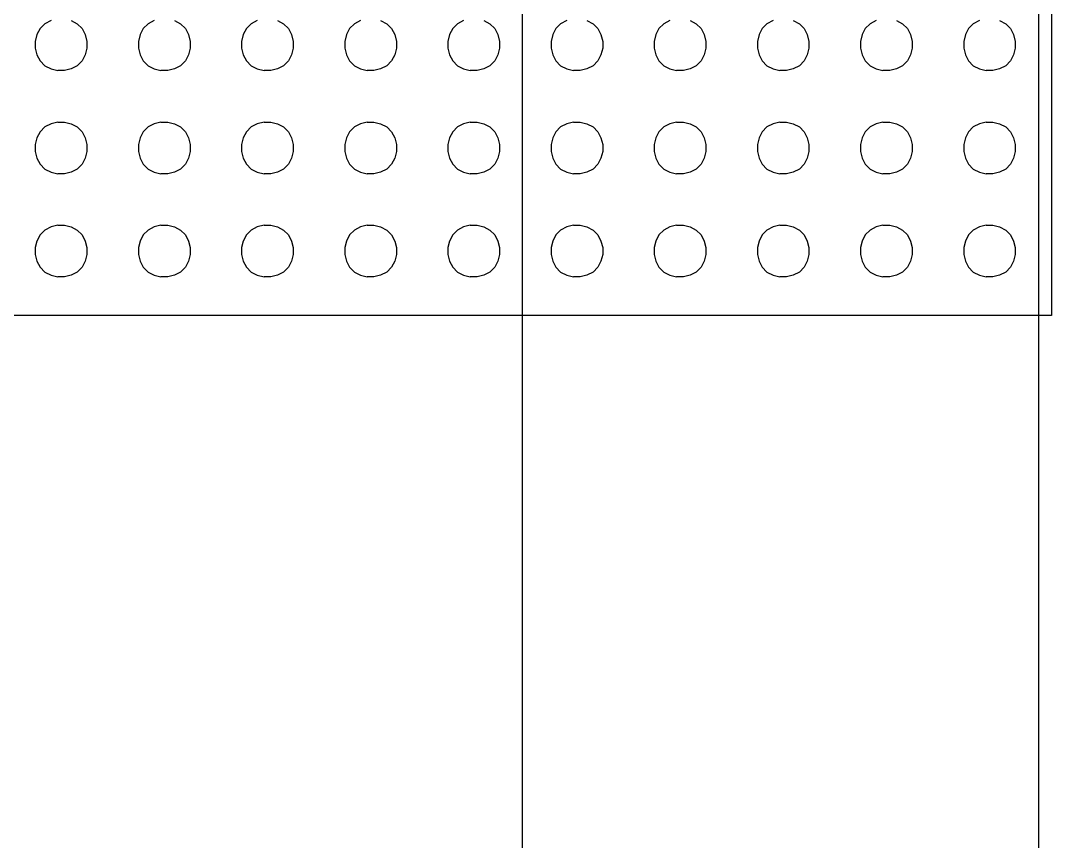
# Model space of a CAD drawing. Header units: inches. Extents: x -1316 to 22433, y -200 to 8737.
# Drawn here: x 154.227 to 157.222, y 851.605 to 853.989 of the extents above; entities that cross this region are included whole.
import ezdxf

# ---------------------------------------------------------------- set-up
doc = ezdxf.new("R2010")
doc.units = ezdxf.units.IN
doc.header["$LTSCALE"] = 10
doc.header["$MEASUREMENT"] = 0
doc.layers.get('0').update_dxf_attribs({"linetype": 'CONTINUOUS'})
for name, color, linetype in [('HATCH', 5, 'CONTINUOUS'), ('S-HDWR', 104, 'CONTINUOUS'), ('S-ROOF', 2, 'CONTINUOUS'), ('S-WALL', 6, 'CONTINUOUS'), ('WALL', 7, 'CONTINUOUS')]:
    doc.layers.add(name, color=color, linetype=linetype)

# ---------------------------------------------------------------- blocks, each defined once
blk = doc.blocks.new('*X345')
at = {"color": 0}
for p, q in [((313.8908, 25.4233), (313.9086, 25.4322)), ((313.9086, 25.4322), (313.928, 25.437)), ((313.9479, 25.437), (313.928, 25.437)), ((313.9672, 25.4322), (313.9479, 25.437)), ((313.985, 25.4233), (313.9672, 25.4322)), ((314.1906, 25.4233), (314.2084, 25.4322)), ((314.2084, 25.4322), (314.2277, 25.437)), ((314.2476, 25.437), (314.2277, 25.437)), ((314.267, 25.4322), (314.2476, 25.437)), ((314.2848, 25.4233), (314.267, 25.4322)), ((314.4903, 25.4233), (314.5081, 25.4322)), ((314.5081, 25.4322), (314.5275, 25.437)), ((314.5474, 25.437), (314.5275, 25.437)), ((314.5667, 25.4322), (314.5474, 25.437)), ((314.5845, 25.4233), (314.5667, 25.4322)), ((314.79, 25.4233), (314.8079, 25.4322)), ((314.8079, 25.4322), (314.8272, 25.437)), ((314.8471, 25.437), (314.8272, 25.437)), ((314.8664, 25.4322), (314.8471, 25.437)), ((314.8843, 25.4233), (314.8664, 25.4322)), ((315.0898, 25.4233), (315.1076, 25.4322)), ((315.1076, 25.4322), (315.1269, 25.437)), ((315.1469, 25.437), (315.1269, 25.437)), ((315.1662, 25.4322), (315.1469, 25.437)), ((315.184, 25.4233), (315.1662, 25.4322)), ((315.3895, 25.4233), (315.4073, 25.4322)), ((315.4073, 25.4322), (315.4267, 25.437)), ((315.4466, 25.437), (315.4267, 25.437)), ((315.4659, 25.4322), (315.4466, 25.437)), ((315.4837, 25.4233), (315.4659, 25.4322)), ((315.6893, 25.4233), (315.7071, 25.4322)), ((315.7071, 25.4322), (315.7264, 25.437)), ((315.7463, 25.437), (315.7264, 25.437)), ((315.7657, 25.4322), (315.7463, 25.437)), ((315.7835, 25.4233), (315.7657, 25.4322)), ((315.989, 25.4233), (316.0068, 25.4322)), ((316.0068, 25.4322), (316.0261, 25.437)), ((316.0461, 25.437), (316.0261, 25.437)), ((316.0654, 25.4322), (316.0461, 25.437)), ((316.0832, 25.4233), (316.0654, 25.4322)), ((316.2887, 25.4233), (316.3066, 25.4322)), ((316.3066, 25.4322), (316.3259, 25.437)), ((316.3458, 25.437), (316.3259, 25.437)), ((316.3651, 25.4322), (316.3458, 25.437)), ((316.383, 25.4233), (316.3651, 25.4322)), ((316.5885, 25.4233), (316.6063, 25.4322)), ((316.6063, 25.4322), (316.6256, 25.437)), ((316.6455, 25.437), (316.6256, 25.437)), ((316.6649, 25.4322), (316.6455, 25.437)), ((316.6827, 25.4233), (316.6649, 25.4322)), ((313.8678, 25.3914), (313.8767, 25.4092)), ((313.8767, 25.4092), (313.8908, 25.4233)), ((313.9991, 25.4092), (313.985, 25.4233)), ((314.008, 25.3914), (313.9991, 25.4092)), ((314.1676, 25.3914), (314.1765, 25.4092)), ((314.1765, 25.4092), (314.1906, 25.4233)), ((314.2989, 25.4092), (314.2848, 25.4233)), ((314.3078, 25.3914), (314.2989, 25.4092)), ((314.4673, 25.3914), (314.4762, 25.4092)), ((314.4762, 25.4092), (314.4903, 25.4233)), ((314.5986, 25.4092), (314.5845, 25.4233)), ((314.6075, 25.3914), (314.5986, 25.4092)), ((314.767, 25.3914), (314.776, 25.4092)), ((314.776, 25.4092), (314.79, 25.4233)), ((314.8983, 25.4092), (314.8843, 25.4233)), ((314.9073, 25.3914), (314.8983, 25.4092)), ((315.0668, 25.3914), (315.0757, 25.4092)), ((315.0757, 25.4092), (315.0898, 25.4233)), ((315.1981, 25.4092), (315.184, 25.4233)), ((315.207, 25.3914), (315.1981, 25.4092)), ((315.3665, 25.3914), (315.3754, 25.4092)), ((315.3754, 25.4092), (315.3895, 25.4233)), ((315.4978, 25.4092), (315.4837, 25.4233)), ((315.5067, 25.3914), (315.4978, 25.4092)), ((315.6663, 25.3914), (315.6752, 25.4092)), ((315.6752, 25.4092), (315.6893, 25.4233)), ((315.7976, 25.4092), (315.7835, 25.4233)), ((315.8065, 25.3914), (315.7976, 25.4092)), ((315.966, 25.3914), (315.9749, 25.4092)), ((315.9749, 25.4092), (315.989, 25.4233)), ((316.0973, 25.4092), (316.0832, 25.4233)), ((316.1062, 25.3914), (316.0973, 25.4092)), ((316.2657, 25.3914), (316.2747, 25.4092)), ((316.2747, 25.4092), (316.2887, 25.4233)), ((316.397, 25.4092), (316.383, 25.4233)), ((316.4059, 25.3914), (316.397, 25.4092)), ((316.5655, 25.3914), (316.5744, 25.4092)), ((316.5744, 25.4092), (316.5885, 25.4233)), ((316.6968, 25.4092), (316.6827, 25.4233)), ((316.7057, 25.3914), (316.6968, 25.4092)), ((313.863, 25.3721), (313.8678, 25.3914)), ((313.863, 25.3521), (313.863, 25.3721)), ((314.0129, 25.3721), (314.008, 25.3914)), ((314.0129, 25.3521), (314.0129, 25.3721)), ((314.1627, 25.3721), (314.1676, 25.3914)), ((314.1627, 25.3521), (314.1627, 25.3721)), ((314.3126, 25.3721), (314.3078, 25.3914)), ((314.3126, 25.3521), (314.3126, 25.3721)), ((314.4625, 25.3721), (314.4673, 25.3914)), ((314.4625, 25.3521), (314.4625, 25.3721)), ((314.6123, 25.3721), (314.6075, 25.3914)), ((314.6123, 25.3521), (314.6123, 25.3721)), ((314.7622, 25.3721), (314.767, 25.3914)), ((314.7622, 25.3521), (314.7622, 25.3721)), ((314.9121, 25.3721), (314.9073, 25.3914)), ((314.9121, 25.3521), (314.9121, 25.3721)), ((315.062, 25.3721), (315.0668, 25.3914)), ((315.062, 25.3521), (315.062, 25.3721)), ((315.2118, 25.3721), (315.207, 25.3914)), ((315.2118, 25.3521), (315.2118, 25.3721)), ((315.3617, 25.3721), (315.3665, 25.3914)), ((315.3617, 25.3521), (315.3617, 25.3721)), ((315.5116, 25.3721), (315.5067, 25.3914)), ((315.5116, 25.3521), (315.5116, 25.3721)), ((315.6614, 25.3721), (315.6663, 25.3914)), ((315.6614, 25.3521), (315.6614, 25.3721)), ((315.8113, 25.3721), (315.8065, 25.3914)), ((315.8113, 25.3521), (315.8113, 25.3721)), ((315.9612, 25.3721), (315.966, 25.3914)), ((315.9612, 25.3521), (315.9612, 25.3721)), ((316.111, 25.3721), (316.1062, 25.3914)), ((316.111, 25.3521), (316.111, 25.3721)), ((316.2609, 25.3721), (316.2657, 25.3914)), ((316.2609, 25.3521), (316.2609, 25.3721)), ((316.4108, 25.3721), (316.4059, 25.3914)), ((316.4108, 25.3521), (316.4108, 25.3721)), ((316.5606, 25.3721), (316.5655, 25.3914)), ((316.5606, 25.3521), (316.5606, 25.3721)), ((316.7105, 25.3721), (316.7057, 25.3914)), ((316.7105, 25.3521), (316.7105, 25.3721)), ((313.8678, 25.3328), (313.863, 25.3521)), ((314.008, 25.3328), (314.0129, 25.3521)), ((314.1676, 25.3328), (314.1627, 25.3521)), ((314.3078, 25.3328), (314.3126, 25.3521)), ((314.4673, 25.3328), (314.4625, 25.3521)), ((314.6075, 25.3328), (314.6123, 25.3521)), ((314.767, 25.3328), (314.7622, 25.3521)), ((314.9073, 25.3328), (314.9121, 25.3521)), ((315.0668, 25.3328), (315.062, 25.3521)), ((315.207, 25.3328), (315.2118, 25.3521)), ((315.3665, 25.3328), (315.3617, 25.3521)), ((315.5067, 25.3328), (315.5116, 25.3521)), ((315.6663, 25.3328), (315.6614, 25.3521)), ((315.8065, 25.3328), (315.8113, 25.3521)), ((315.966, 25.3328), (315.9612, 25.3521)), ((316.1062, 25.3328), (316.111, 25.3521)), ((316.2657, 25.3328), (316.2609, 25.3521)), ((316.4059, 25.3328), (316.4108, 25.3521)), ((316.5655, 25.3328), (316.5606, 25.3521)), ((316.7057, 25.3328), (316.7105, 25.3521)), ((313.8767, 25.315), (313.8678, 25.3328)), ((313.8908, 25.3009), (313.8767, 25.315)), ((313.985, 25.3009), (313.9991, 25.315)), ((313.9991, 25.315), (314.008, 25.3328)), ((314.1765, 25.315), (314.1676, 25.3328)), ((314.1906, 25.3009), (314.1765, 25.315)), ((314.2848, 25.3009), (314.2989, 25.315)), ((314.2989, 25.315), (314.3078, 25.3328)), ((314.4762, 25.315), (314.4673, 25.3328)), ((314.4903, 25.3009), (314.4762, 25.315)), ((314.5845, 25.3009), (314.5986, 25.315)), ((314.5986, 25.315), (314.6075, 25.3328)), ((314.776, 25.315), (314.767, 25.3328)), ((314.79, 25.3009), (314.776, 25.315)), ((314.8843, 25.3009), (314.8983, 25.315)), ((314.8983, 25.315), (314.9073, 25.3328)), ((315.0757, 25.315), (315.0668, 25.3328)), ((315.0898, 25.3009), (315.0757, 25.315)), ((315.184, 25.3009), (315.1981, 25.315)), ((315.1981, 25.315), (315.207, 25.3328)), ((315.3754, 25.315), (315.3665, 25.3328)), ((315.3895, 25.3009), (315.3754, 25.315)), ((315.4837, 25.3009), (315.4978, 25.315)), ((315.4978, 25.315), (315.5067, 25.3328)), ((315.6752, 25.315), (315.6663, 25.3328)), ((315.6893, 25.3009), (315.6752, 25.315)), ((315.7835, 25.3009), (315.7976, 25.315)), ((315.7976, 25.315), (315.8065, 25.3328)), ((315.9749, 25.315), (315.966, 25.3328)), ((315.989, 25.3009), (315.9749, 25.315)), ((316.0832, 25.3009), (316.0973, 25.315)), ((316.0973, 25.315), (316.1062, 25.3328)), ((316.2747, 25.315), (316.2657, 25.3328)), ((316.2887, 25.3009), (316.2747, 25.315)), ((316.383, 25.3009), (316.397, 25.315)), ((316.397, 25.315), (316.4059, 25.3328)), ((316.5744, 25.315), (316.5655, 25.3328)), ((316.5885, 25.3009), (316.5744, 25.315)), ((316.6827, 25.3009), (316.6968, 25.315)), ((316.6968, 25.315), (316.7057, 25.3328)), ((313.9086, 25.292), (313.8908, 25.3009)), ((313.928, 25.2872), (313.9086, 25.292)), ((313.928, 25.2872), (313.9479, 25.2872)), ((313.9479, 25.2872), (313.9672, 25.292)), ((313.9672, 25.292), (313.985, 25.3009)), ((314.2084, 25.292), (314.1906, 25.3009)), ((314.2277, 25.2872), (314.2084, 25.292)), ((314.2277, 25.2872), (314.2476, 25.2872)), ((314.2476, 25.2872), (314.267, 25.292)), ((314.267, 25.292), (314.2848, 25.3009)), ((314.5081, 25.292), (314.4903, 25.3009)), ((314.5275, 25.2872), (314.5081, 25.292)), ((314.5275, 25.2872), (314.5474, 25.2872)), ((314.5474, 25.2872), (314.5667, 25.292)), ((314.5667, 25.292), (314.5845, 25.3009)), ((314.8079, 25.292), (314.79, 25.3009)), ((314.8272, 25.2872), (314.8079, 25.292)), ((314.8272, 25.2872), (314.8471, 25.2872)), ((314.8471, 25.2872), (314.8664, 25.292)), ((314.8664, 25.292), (314.8843, 25.3009)), ((315.1076, 25.292), (315.0898, 25.3009)), ((315.1269, 25.2872), (315.1076, 25.292)), ((315.1269, 25.2872), (315.1469, 25.2872)), ((315.1469, 25.2872), (315.1662, 25.292)), ((315.1662, 25.292), (315.184, 25.3009)), ((315.4073, 25.292), (315.3895, 25.3009)), ((315.4267, 25.2872), (315.4073, 25.292)), ((315.4267, 25.2872), (315.4466, 25.2872)), ((315.4466, 25.2872), (315.4659, 25.292)), ((315.4659, 25.292), (315.4837, 25.3009)), ((315.7071, 25.292), (315.6893, 25.3009)), ((315.7264, 25.2872), (315.7071, 25.292)), ((315.7264, 25.2872), (315.7463, 25.2872)), ((315.7463, 25.2872), (315.7657, 25.292)), ((315.7657, 25.292), (315.7835, 25.3009)), ((316.0068, 25.292), (315.989, 25.3009)), ((316.0261, 25.2872), (316.0068, 25.292)), ((316.0261, 25.2872), (316.0461, 25.2872)), ((316.0461, 25.2872), (316.0654, 25.292)), ((316.0654, 25.292), (316.0832, 25.3009)), ((316.3066, 25.292), (316.2887, 25.3009)), ((316.3259, 25.2872), (316.3066, 25.292)), ((316.3259, 25.2872), (316.3458, 25.2872)), ((316.3458, 25.2872), (316.3651, 25.292)), ((316.3651, 25.292), (316.383, 25.3009)), ((316.6063, 25.292), (316.5885, 25.3009)), ((316.6256, 25.2872), (316.6063, 25.292)), ((316.6256, 25.2872), (316.6455, 25.2872)), ((316.6455, 25.2872), (316.6649, 25.292)), ((316.6649, 25.292), (316.6827, 25.3009)), ((313.8908, 25.1236), (313.9086, 25.1325)), ((313.9086, 25.1325), (313.928, 25.1373)), ((313.9479, 25.1373), (313.928, 25.1373)), ((313.9672, 25.1325), (313.9479, 25.1373)), ((313.985, 25.1236), (313.9672, 25.1325)), ((314.1906, 25.1236), (314.2084, 25.1325)), ((314.2084, 25.1325), (314.2277, 25.1373)), ((314.2476, 25.1373), (314.2277, 25.1373)), ((314.267, 25.1325), (314.2476, 25.1373)), ((314.2848, 25.1236), (314.267, 25.1325)), ((314.4903, 25.1236), (314.5081, 25.1325)), ((314.5081, 25.1325), (314.5275, 25.1373)), ((314.5474, 25.1373), (314.5275, 25.1373)), ((314.5667, 25.1325), (314.5474, 25.1373)), ((314.5845, 25.1236), (314.5667, 25.1325)), ((314.79, 25.1236), (314.8079, 25.1325)), ((314.8079, 25.1325), (314.8272, 25.1373)), ((314.8471, 25.1373), (314.8272, 25.1373)), ((314.8664, 25.1325), (314.8471, 25.1373)), ((314.8843, 25.1236), (314.8664, 25.1325)), ((315.0898, 25.1236), (315.1076, 25.1325)), ((315.1076, 25.1325), (315.1269, 25.1373)), ((315.1469, 25.1373), (315.1269, 25.1373)), ((315.1662, 25.1325), (315.1469, 25.1373)), ((315.184, 25.1236), (315.1662, 25.1325)), ((315.3895, 25.1236), (315.4073, 25.1325)), ((315.4073, 25.1325), (315.4267, 25.1373)), ((315.4466, 25.1373), (315.4267, 25.1373)), ((315.4659, 25.1325), (315.4466, 25.1373)), ((315.4837, 25.1236), (315.4659, 25.1325)), ((315.6893, 25.1236), (315.7071, 25.1325)), ((315.7071, 25.1325), (315.7264, 25.1373)), ((315.7463, 25.1373), (315.7264, 25.1373)), ((315.7657, 25.1325), (315.7463, 25.1373)), ((315.7835, 25.1236), (315.7657, 25.1325)), ((315.989, 25.1236), (316.0068, 25.1325)), ((316.0068, 25.1325), (316.0261, 25.1373)), ((316.0461, 25.1373), (316.0261, 25.1373)), ((316.0654, 25.1325), (316.0461, 25.1373)), ((316.0832, 25.1236), (316.0654, 25.1325)), ((316.2887, 25.1236), (316.3066, 25.1325)), ((316.3066, 25.1325), (316.3259, 25.1373)), ((316.3458, 25.1373), (316.3259, 25.1373)), ((316.3651, 25.1325), (316.3458, 25.1373)), ((316.383, 25.1236), (316.3651, 25.1325)), ((316.5885, 25.1236), (316.6063, 25.1325)), ((316.6063, 25.1325), (316.6256, 25.1373)), ((316.6455, 25.1373), (316.6256, 25.1373)), ((316.6649, 25.1325), (316.6455, 25.1373)), ((316.6827, 25.1236), (316.6649, 25.1325)), ((313.8678, 25.0917), (313.8767, 25.1095)), ((313.8767, 25.1095), (313.8908, 25.1236)), ((313.9991, 25.1095), (313.985, 25.1236)), ((314.008, 25.0917), (313.9991, 25.1095)), ((314.1676, 25.0917), (314.1765, 25.1095)), ((314.1765, 25.1095), (314.1906, 25.1236)), ((314.2989, 25.1095), (314.2848, 25.1236)), ((314.3078, 25.0917), (314.2989, 25.1095)), ((314.4673, 25.0917), (314.4762, 25.1095)), ((314.4762, 25.1095), (314.4903, 25.1236)), ((314.5986, 25.1095), (314.5845, 25.1236)), ((314.6075, 25.0917), (314.5986, 25.1095)), ((314.767, 25.0917), (314.776, 25.1095)), ((314.776, 25.1095), (314.79, 25.1236)), ((314.8983, 25.1095), (314.8843, 25.1236)), ((314.9073, 25.0917), (314.8983, 25.1095)), ((315.0668, 25.0917), (315.0757, 25.1095)), ((315.0757, 25.1095), (315.0898, 25.1236)), ((315.1981, 25.1095), (315.184, 25.1236)), ((315.207, 25.0917), (315.1981, 25.1095)), ((315.3665, 25.0917), (315.3754, 25.1095)), ((315.3754, 25.1095), (315.3895, 25.1236)), ((315.4978, 25.1095), (315.4837, 25.1236)), ((315.5067, 25.0917), (315.4978, 25.1095)), ((315.6663, 25.0917), (315.6752, 25.1095)), ((315.6752, 25.1095), (315.6893, 25.1236)), ((315.7976, 25.1095), (315.7835, 25.1236)), ((315.8065, 25.0917), (315.7976, 25.1095)), ((315.966, 25.0917), (315.9749, 25.1095)), ((315.9749, 25.1095), (315.989, 25.1236)), ((316.0973, 25.1095), (316.0832, 25.1236)), ((316.1062, 25.0917), (316.0973, 25.1095)), ((316.2657, 25.0917), (316.2747, 25.1095)), ((316.2747, 25.1095), (316.2887, 25.1236)), ((316.397, 25.1095), (316.383, 25.1236)), ((316.4059, 25.0917), (316.397, 25.1095)), ((316.5655, 25.0917), (316.5744, 25.1095)), ((316.5744, 25.1095), (316.5885, 25.1236)), ((316.6968, 25.1095), (316.6827, 25.1236)), ((316.7057, 25.0917), (316.6968, 25.1095)), ((313.863, 25.0723), (313.8678, 25.0917)), ((313.863, 25.0524), (313.863, 25.0723)), ((314.0129, 25.0723), (314.008, 25.0917)), ((314.0129, 25.0524), (314.0129, 25.0723)), ((314.1627, 25.0723), (314.1676, 25.0917)), ((314.1627, 25.0524), (314.1627, 25.0723)), ((314.3126, 25.0723), (314.3078, 25.0917)), ((314.3126, 25.0524), (314.3126, 25.0723)), ((314.4625, 25.0723), (314.4673, 25.0917)), ((314.4625, 25.0524), (314.4625, 25.0723)), ((314.6123, 25.0723), (314.6075, 25.0917)), ((314.6123, 25.0524), (314.6123, 25.0723)), ((314.7622, 25.0723), (314.767, 25.0917)), ((314.7622, 25.0524), (314.7622, 25.0723)), ((314.9121, 25.0723), (314.9073, 25.0917)), ((314.9121, 25.0524), (314.9121, 25.0723)), ((315.062, 25.0723), (315.0668, 25.0917)), ((315.062, 25.0524), (315.062, 25.0723)), ((315.2118, 25.0723), (315.207, 25.0917)), ((315.2118, 25.0524), (315.2118, 25.0723)), ((315.3617, 25.0723), (315.3665, 25.0917)), ((315.3617, 25.0524), (315.3617, 25.0723)), ((315.5116, 25.0723), (315.5067, 25.0917)), ((315.5116, 25.0524), (315.5116, 25.0723)), ((315.6614, 25.0723), (315.6663, 25.0917)), ((315.6614, 25.0524), (315.6614, 25.0723)), ((315.8113, 25.0723), (315.8065, 25.0917)), ((315.8113, 25.0524), (315.8113, 25.0723)), ((315.9612, 25.0723), (315.966, 25.0917)), ((315.9612, 25.0524), (315.9612, 25.0723)), ((316.111, 25.0723), (316.1062, 25.0917)), ((316.111, 25.0524), (316.111, 25.0723)), ((316.2609, 25.0723), (316.2657, 25.0917)), ((316.2609, 25.0524), (316.2609, 25.0723)), ((316.4108, 25.0723), (316.4059, 25.0917)), ((316.4108, 25.0524), (316.4108, 25.0723)), ((316.5606, 25.0723), (316.5655, 25.0917)), ((316.5606, 25.0524), (316.5606, 25.0723)), ((316.7105, 25.0723), (316.7057, 25.0917)), ((316.7105, 25.0524), (316.7105, 25.0723)), ((313.8678, 25.0331), (313.863, 25.0524)), ((314.008, 25.0331), (314.0129, 25.0524)), ((314.1676, 25.0331), (314.1627, 25.0524)), ((314.3078, 25.0331), (314.3126, 25.0524)), ((314.4673, 25.0331), (314.4625, 25.0524)), ((314.6075, 25.0331), (314.6123, 25.0524)), ((314.767, 25.0331), (314.7622, 25.0524)), ((314.9073, 25.0331), (314.9121, 25.0524)), ((315.0668, 25.0331), (315.062, 25.0524)), ((315.207, 25.0331), (315.2118, 25.0524)), ((315.3665, 25.0331), (315.3617, 25.0524)), ((315.5067, 25.0331), (315.5116, 25.0524)), ((315.6663, 25.0331), (315.6614, 25.0524)), ((315.8065, 25.0331), (315.8113, 25.0524)), ((315.966, 25.0331), (315.9612, 25.0524)), ((316.1062, 25.0331), (316.111, 25.0524)), ((316.2657, 25.0331), (316.2609, 25.0524)), ((316.4059, 25.0331), (316.4108, 25.0524)), ((316.5655, 25.0331), (316.5606, 25.0524)), ((316.7057, 25.0331), (316.7105, 25.0524)), ((313.8767, 25.0153), (313.8678, 25.0331)), ((313.8908, 25.0012), (313.8767, 25.0153)), ((313.985, 25.0012), (313.9991, 25.0153)), ((313.9991, 25.0153), (314.008, 25.0331)), ((314.1765, 25.0153), (314.1676, 25.0331)), ((314.1906, 25.0012), (314.1765, 25.0153)), ((314.2848, 25.0012), (314.2989, 25.0153)), ((314.2989, 25.0153), (314.3078, 25.0331)), ((314.4762, 25.0153), (314.4673, 25.0331)), ((314.4903, 25.0012), (314.4762, 25.0153)), ((314.5845, 25.0012), (314.5986, 25.0153)), ((314.5986, 25.0153), (314.6075, 25.0331)), ((314.776, 25.0153), (314.767, 25.0331)), ((314.79, 25.0012), (314.776, 25.0153)), ((314.8843, 25.0012), (314.8983, 25.0153)), ((314.8983, 25.0153), (314.9073, 25.0331)), ((315.0757, 25.0153), (315.0668, 25.0331)), ((315.0898, 25.0012), (315.0757, 25.0153)), ((315.184, 25.0012), (315.1981, 25.0153)), ((315.1981, 25.0153), (315.207, 25.0331)), ((315.3754, 25.0153), (315.3665, 25.0331)), ((315.3895, 25.0012), (315.3754, 25.0153)), ((315.4837, 25.0012), (315.4978, 25.0153)), ((315.4978, 25.0153), (315.5067, 25.0331)), ((315.6752, 25.0153), (315.6663, 25.0331)), ((315.6893, 25.0012), (315.6752, 25.0153)), ((315.7835, 25.0012), (315.7976, 25.0153)), ((315.7976, 25.0153), (315.8065, 25.0331)), ((315.9749, 25.0153), (315.966, 25.0331)), ((315.989, 25.0012), (315.9749, 25.0153)), ((316.0832, 25.0012), (316.0973, 25.0153)), ((316.0973, 25.0153), (316.1062, 25.0331)), ((316.2747, 25.0153), (316.2657, 25.0331)), ((316.2887, 25.0012), (316.2747, 25.0153)), ((316.383, 25.0012), (316.397, 25.0153)), ((316.397, 25.0153), (316.4059, 25.0331)), ((316.5744, 25.0153), (316.5655, 25.0331)), ((316.5885, 25.0012), (316.5744, 25.0153)), ((316.6827, 25.0012), (316.6968, 25.0153)), ((316.6968, 25.0153), (316.7057, 25.0331)), ((313.9086, 24.9923), (313.8908, 25.0012)), ((313.928, 24.9874), (313.9086, 24.9923)), ((313.928, 24.9874), (313.9479, 24.9874)), ((313.9479, 24.9874), (313.9672, 24.9923)), ((313.9672, 24.9923), (313.985, 25.0012)), ((314.2084, 24.9923), (314.1906, 25.0012)), ((314.2277, 24.9874), (314.2084, 24.9923)), ((314.2277, 24.9874), (314.2476, 24.9874)), ((314.2476, 24.9874), (314.267, 24.9923)), ((314.267, 24.9923), (314.2848, 25.0012)), ((314.5081, 24.9923), (314.4903, 25.0012)), ((314.5275, 24.9874), (314.5081, 24.9923)), ((314.5275, 24.9874), (314.5474, 24.9874)), ((314.5474, 24.9874), (314.5667, 24.9923)), ((314.5667, 24.9923), (314.5845, 25.0012)), ((314.8079, 24.9923), (314.79, 25.0012)), ((314.8272, 24.9874), (314.8079, 24.9923)), ((314.8272, 24.9874), (314.8471, 24.9874)), ((314.8471, 24.9874), (314.8664, 24.9923)), ((314.8664, 24.9923), (314.8843, 25.0012)), ((315.1076, 24.9923), (315.0898, 25.0012)), ((315.1269, 24.9874), (315.1076, 24.9923)), ((315.1269, 24.9874), (315.1469, 24.9874)), ((315.1469, 24.9874), (315.1662, 24.9923)), ((315.1662, 24.9923), (315.184, 25.0012)), ((315.4073, 24.9923), (315.3895, 25.0012)), ((315.4267, 24.9874), (315.4073, 24.9923)), ((315.4267, 24.9874), (315.4466, 24.9874)), ((315.4466, 24.9874), (315.4659, 24.9923)), ((315.4659, 24.9923), (315.4837, 25.0012)), ((315.7071, 24.9923), (315.6893, 25.0012)), ((315.7264, 24.9874), (315.7071, 24.9923)), ((315.7264, 24.9874), (315.7463, 24.9874)), ((315.7463, 24.9874), (315.7657, 24.9923)), ((315.7657, 24.9923), (315.7835, 25.0012)), ((316.0068, 24.9923), (315.989, 25.0012)), ((316.0261, 24.9874), (316.0068, 24.9923)), ((316.0261, 24.9874), (316.0461, 24.9874)), ((316.0461, 24.9874), (316.0654, 24.9923)), ((316.0654, 24.9923), (316.0832, 25.0012)), ((316.3066, 24.9923), (316.2887, 25.0012)), ((316.3259, 24.9874), (316.3066, 24.9923)), ((316.3259, 24.9874), (316.3458, 24.9874)), ((316.3458, 24.9874), (316.3651, 24.9923)), ((316.3651, 24.9923), (316.383, 25.0012)), ((316.6063, 24.9923), (316.5885, 25.0012)), ((316.6256, 24.9874), (316.6063, 24.9923)), ((316.6256, 24.9874), (316.6455, 24.9874)), ((316.6455, 24.9874), (316.6649, 24.9923)), ((316.6649, 24.9923), (316.6827, 25.0012)), ((313.8908, 24.8238), (313.9086, 24.8327)), ((313.9086, 24.8327), (313.928, 24.8376)), ((313.9479, 24.8376), (313.928, 24.8376)), ((313.9672, 24.8327), (313.9479, 24.8376)), ((313.985, 24.8238), (313.9672, 24.8327)), ((314.1906, 24.8238), (314.2084, 24.8327)), ((314.2084, 24.8327), (314.2277, 24.8376)), ((314.2476, 24.8376), (314.2277, 24.8376)), ((314.267, 24.8327), (314.2476, 24.8376)), ((314.2848, 24.8238), (314.267, 24.8327)), ((314.4903, 24.8238), (314.5081, 24.8327)), ((314.5081, 24.8327), (314.5275, 24.8376)), ((314.5474, 24.8376), (314.5275, 24.8376)), ((314.5667, 24.8327), (314.5474, 24.8376)), ((314.5845, 24.8238), (314.5667, 24.8327)), ((314.79, 24.8238), (314.8079, 24.8327)), ((314.8079, 24.8327), (314.8272, 24.8376)), ((314.8471, 24.8376), (314.8272, 24.8376)), ((314.8664, 24.8327), (314.8471, 24.8376)), ((314.8843, 24.8238), (314.8664, 24.8327)), ((315.0898, 24.8238), (315.1076, 24.8327)), ((315.1076, 24.8327), (315.1269, 24.8376)), ((315.1469, 24.8376), (315.1269, 24.8376)), ((315.1662, 24.8327), (315.1469, 24.8376)), ((315.184, 24.8238), (315.1662, 24.8327)), ((315.3895, 24.8238), (315.4073, 24.8327)), ((315.4073, 24.8327), (315.4267, 24.8376)), ((315.4466, 24.8376), (315.4267, 24.8376)), ((315.4659, 24.8327), (315.4466, 24.8376)), ((315.4837, 24.8238), (315.4659, 24.8327)), ((315.6893, 24.8238), (315.7071, 24.8327)), ((315.7071, 24.8327), (315.7264, 24.8376)), ((315.7463, 24.8376), (315.7264, 24.8376)), ((315.7657, 24.8327), (315.7463, 24.8376)), ((315.7835, 24.8238), (315.7657, 24.8327)), ((315.989, 24.8238), (316.0068, 24.8327)), ((316.0068, 24.8327), (316.0261, 24.8376)), ((316.0461, 24.8376), (316.0261, 24.8376)), ((316.0654, 24.8327), (316.0461, 24.8376)), ((316.0832, 24.8238), (316.0654, 24.8327)), ((316.2887, 24.8238), (316.3066, 24.8327)), ((316.3066, 24.8327), (316.3259, 24.8376)), ((316.3458, 24.8376), (316.3259, 24.8376)), ((316.3651, 24.8327), (316.3458, 24.8376)), ((316.383, 24.8238), (316.3651, 24.8327)), ((316.5885, 24.8238), (316.6063, 24.8327)), ((316.6063, 24.8327), (316.6256, 24.8376)), ((316.6455, 24.8376), (316.6256, 24.8376)), ((316.6649, 24.8327), (316.6455, 24.8376)), ((316.6827, 24.8238), (316.6649, 24.8327)), ((313.8678, 24.7919), (313.8767, 24.8097)), ((313.8767, 24.8097), (313.8908, 24.8238)), ((313.9991, 24.8097), (313.985, 24.8238)), ((314.008, 24.7919), (313.9991, 24.8097)), ((314.1676, 24.7919), (314.1765, 24.8097)), ((314.1765, 24.8097), (314.1906, 24.8238)), ((314.2989, 24.8097), (314.2848, 24.8238)), ((314.3078, 24.7919), (314.2989, 24.8097)), ((314.4673, 24.7919), (314.4762, 24.8097)), ((314.4762, 24.8097), (314.4903, 24.8238)), ((314.5986, 24.8097), (314.5845, 24.8238)), ((314.6075, 24.7919), (314.5986, 24.8097)), ((314.767, 24.7919), (314.776, 24.8097)), ((314.776, 24.8097), (314.79, 24.8238)), ((314.8983, 24.8097), (314.8843, 24.8238)), ((314.9073, 24.7919), (314.8983, 24.8097)), ((315.0668, 24.7919), (315.0757, 24.8097)), ((315.0757, 24.8097), (315.0898, 24.8238)), ((315.1981, 24.8097), (315.184, 24.8238)), ((315.207, 24.7919), (315.1981, 24.8097)), ((315.3665, 24.7919), (315.3754, 24.8097)), ((315.3754, 24.8097), (315.3895, 24.8238)), ((315.4978, 24.8097), (315.4837, 24.8238)), ((315.5067, 24.7919), (315.4978, 24.8097)), ((315.6663, 24.7919), (315.6752, 24.8097)), ((315.6752, 24.8097), (315.6893, 24.8238)), ((315.7976, 24.8097), (315.7835, 24.8238)), ((315.8065, 24.7919), (315.7976, 24.8097)), ((315.966, 24.7919), (315.9749, 24.8097)), ((315.9749, 24.8097), (315.989, 24.8238)), ((316.0973, 24.8097), (316.0832, 24.8238)), ((316.1062, 24.7919), (316.0973, 24.8097)), ((316.2657, 24.7919), (316.2747, 24.8097)), ((316.2747, 24.8097), (316.2887, 24.8238)), ((316.397, 24.8097), (316.383, 24.8238)), ((316.4059, 24.7919), (316.397, 24.8097)), ((316.5655, 24.7919), (316.5744, 24.8097)), ((316.5744, 24.8097), (316.5885, 24.8238)), ((316.6968, 24.8097), (316.6827, 24.8238)), ((316.7057, 24.7919), (316.6968, 24.8097)), ((313.863, 24.7726), (313.8678, 24.7919)), ((313.863, 24.7527), (313.863, 24.7726)), ((314.0129, 24.7726), (314.008, 24.7919)), ((314.0129, 24.7527), (314.0129, 24.7726)), ((314.1627, 24.7726), (314.1676, 24.7919)), ((314.1627, 24.7527), (314.1627, 24.7726)), ((314.3126, 24.7726), (314.3078, 24.7919)), ((314.3126, 24.7527), (314.3126, 24.7726)), ((314.4625, 24.7726), (314.4673, 24.7919)), ((314.4625, 24.7527), (314.4625, 24.7726)), ((314.6123, 24.7726), (314.6075, 24.7919)), ((314.6123, 24.7527), (314.6123, 24.7726)), ((314.7622, 24.7726), (314.767, 24.7919)), ((314.7622, 24.7527), (314.7622, 24.7726)), ((314.9121, 24.7726), (314.9073, 24.7919)), ((314.9121, 24.7527), (314.9121, 24.7726)), ((315.062, 24.7726), (315.0668, 24.7919)), ((315.062, 24.7527), (315.062, 24.7726)), ((315.2118, 24.7726), (315.207, 24.7919)), ((315.2118, 24.7527), (315.2118, 24.7726)), ((315.3617, 24.7726), (315.3665, 24.7919)), ((315.3617, 24.7527), (315.3617, 24.7726)), ((315.5116, 24.7726), (315.5067, 24.7919)), ((315.5116, 24.7527), (315.5116, 24.7726)), ((315.6614, 24.7726), (315.6663, 24.7919)), ((315.6614, 24.7527), (315.6614, 24.7726)), ((315.8113, 24.7726), (315.8065, 24.7919)), ((315.8113, 24.7527), (315.8113, 24.7726)), ((315.9612, 24.7726), (315.966, 24.7919)), ((315.9612, 24.7527), (315.9612, 24.7726)), ((316.111, 24.7726), (316.1062, 24.7919)), ((316.111, 24.7527), (316.111, 24.7726)), ((316.2609, 24.7726), (316.2657, 24.7919)), ((316.2609, 24.7527), (316.2609, 24.7726)), ((316.4108, 24.7726), (316.4059, 24.7919)), ((316.4108, 24.7527), (316.4108, 24.7726)), ((316.5606, 24.7726), (316.5655, 24.7919)), ((316.5606, 24.7527), (316.5606, 24.7726)), ((316.7105, 24.7726), (316.7057, 24.7919)), ((316.7105, 24.7527), (316.7105, 24.7726)), ((313.8678, 24.7333), (313.863, 24.7527)), ((314.008, 24.7333), (314.0129, 24.7527)), ((314.1676, 24.7333), (314.1627, 24.7527)), ((314.3078, 24.7333), (314.3126, 24.7527)), ((314.4673, 24.7333), (314.4625, 24.7527)), ((314.6075, 24.7333), (314.6123, 24.7527)), ((314.767, 24.7333), (314.7622, 24.7527)), ((314.9073, 24.7333), (314.9121, 24.7527)), ((315.0668, 24.7333), (315.062, 24.7527)), ((315.207, 24.7333), (315.2118, 24.7527)), ((315.3665, 24.7333), (315.3617, 24.7527)), ((315.5067, 24.7333), (315.5116, 24.7527)), ((315.6663, 24.7333), (315.6614, 24.7527)), ((315.8065, 24.7333), (315.8113, 24.7527)), ((315.966, 24.7333), (315.9612, 24.7527)), ((316.1062, 24.7333), (316.111, 24.7527)), ((316.2657, 24.7333), (316.2609, 24.7527)), ((316.4059, 24.7333), (316.4108, 24.7527)), ((316.5655, 24.7333), (316.5606, 24.7527)), ((316.7057, 24.7333), (316.7105, 24.7527)), ((313.8767, 24.7155), (313.8678, 24.7333)), ((313.8908, 24.7014), (313.8767, 24.7155)), ((313.985, 24.7014), (313.9991, 24.7155)), ((313.9991, 24.7155), (314.008, 24.7333)), ((314.1765, 24.7155), (314.1676, 24.7333)), ((314.1906, 24.7014), (314.1765, 24.7155)), ((314.2848, 24.7014), (314.2989, 24.7155)), ((314.2989, 24.7155), (314.3078, 24.7333)), ((314.4762, 24.7155), (314.4673, 24.7333)), ((314.4903, 24.7014), (314.4762, 24.7155)), ((314.5845, 24.7014), (314.5986, 24.7155)), ((314.5986, 24.7155), (314.6075, 24.7333)), ((314.776, 24.7155), (314.767, 24.7333)), ((314.79, 24.7014), (314.776, 24.7155)), ((314.8843, 24.7014), (314.8983, 24.7155)), ((314.8983, 24.7155), (314.9073, 24.7333)), ((315.0757, 24.7155), (315.0668, 24.7333)), ((315.0898, 24.7014), (315.0757, 24.7155)), ((315.184, 24.7014), (315.1981, 24.7155)), ((315.1981, 24.7155), (315.207, 24.7333)), ((315.3754, 24.7155), (315.3665, 24.7333)), ((315.3895, 24.7014), (315.3754, 24.7155)), ((315.4837, 24.7014), (315.4978, 24.7155)), ((315.4978, 24.7155), (315.5067, 24.7333)), ((315.6752, 24.7155), (315.6663, 24.7333)), ((315.6893, 24.7014), (315.6752, 24.7155)), ((315.7835, 24.7014), (315.7976, 24.7155)), ((315.7976, 24.7155), (315.8065, 24.7333)), ((315.9749, 24.7155), (315.966, 24.7333)), ((315.989, 24.7014), (315.9749, 24.7155)), ((316.0832, 24.7014), (316.0973, 24.7155)), ((316.0973, 24.7155), (316.1062, 24.7333)), ((316.2747, 24.7155), (316.2657, 24.7333)), ((316.2887, 24.7014), (316.2747, 24.7155)), ((316.383, 24.7014), (316.397, 24.7155)), ((316.397, 24.7155), (316.4059, 24.7333)), ((316.5744, 24.7155), (316.5655, 24.7333)), ((316.5885, 24.7014), (316.5744, 24.7155)), ((316.6827, 24.7014), (316.6968, 24.7155)), ((316.6968, 24.7155), (316.7057, 24.7333)), ((313.9086, 24.6925), (313.8908, 24.7014)), ((313.9672, 24.6925), (313.985, 24.7014)), ((314.2084, 24.6925), (314.1906, 24.7014)), ((314.267, 24.6925), (314.2848, 24.7014)), ((314.5081, 24.6925), (314.4903, 24.7014)), ((314.5667, 24.6925), (314.5845, 24.7014)), ((314.8079, 24.6925), (314.79, 24.7014)), ((314.8664, 24.6925), (314.8843, 24.7014)), ((315.1076, 24.6925), (315.0898, 24.7014)), ((315.1662, 24.6925), (315.184, 24.7014)), ((315.4073, 24.6925), (315.3895, 24.7014)), ((315.4659, 24.6925), (315.4837, 24.7014)), ((315.7071, 24.6925), (315.6893, 24.7014)), ((315.7657, 24.6925), (315.7835, 24.7014)), ((316.0068, 24.6925), (315.989, 24.7014)), ((316.0654, 24.6925), (316.0832, 24.7014)), ((316.3066, 24.6925), (316.2887, 24.7014)), ((316.3651, 24.6925), (316.383, 24.7014)), ((316.6063, 24.6925), (316.5885, 24.7014)), ((316.6649, 24.6925), (316.6827, 24.7014))]:
    blk.add_line(p, q, dxfattribs=at)
blk = doc.blocks.new('3X6NP')
at = {"layer": 'WALL'}
for p, q in [((6, 3), (0, 3)), ((6, 0), (6, 3))]:
    blk.add_line(p, q, dxfattribs=at)
at = {"layer": 'HATCH'}
blk.add_blockref('*X345', (-310.8154, -22.5489), dxfattribs=at)
blk = doc.blocks.new('*U663')
at = {"layer": 'S-WALL'}
for p, q in [((-125.17192, 109.28519), (-125.17192, 17.28519)), ((-123.67192, 100.03519), (-123.67192, 17.28519))]:
    blk.add_line(p, q, dxfattribs=at)
at = {"layer": 'S-HDWR', "xscale": -1, "rotation": 180}
blk.add_blockref('3X6NP', (-129.63403, 95.48308), dxfattribs=at)

msp = doc.modelspace()

# ---------------------------------------------------------------- block references
at = {"layer": 'S-ROOF'}
msp.add_blockref('*U663', (280.85632, 760.64967), dxfattribs=at)

doc.saveas('drawing.dxf')
